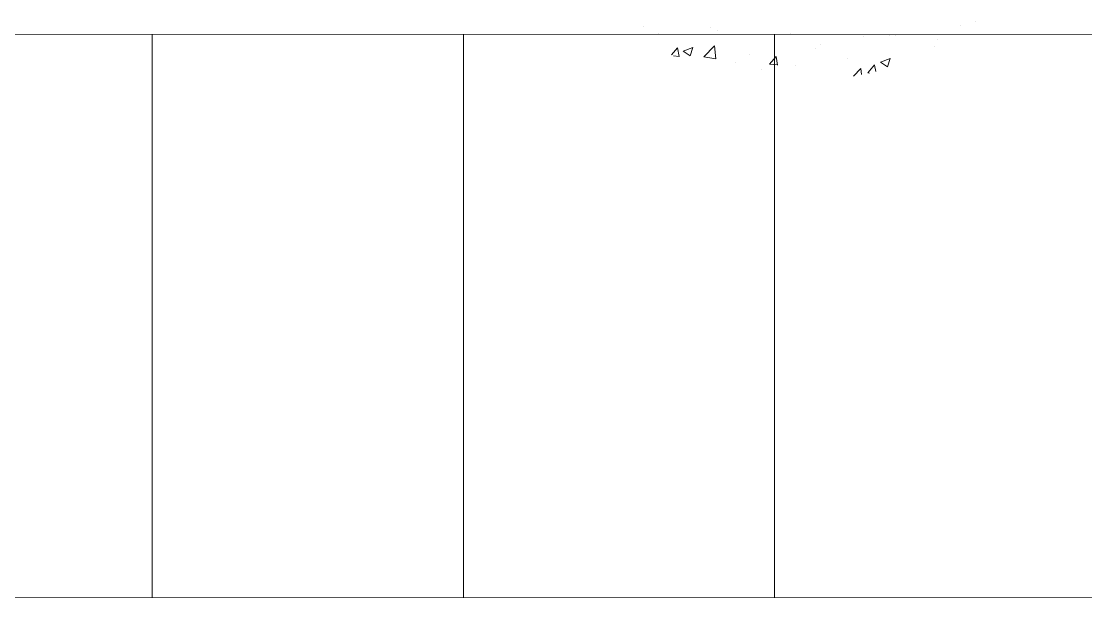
# Model space of a CAD drawing. Header units: metres. Extents: x -8 to 247, y -4 to 148.
# Drawn here: x 222.268 to 224.594, y 95.399 to 96.658 of the extents above; entities that cross this region are included whole.
import ezdxf

# ---------------------------------------------------------------- set-up
doc = ezdxf.new("R2010")
doc.units = ezdxf.units.M
doc.header["$LTSCALE"] = 5
doc.layers.add('800 Espace-vert', color=8, linetype='Continuous', lineweight=5)
doc.layers.add('801 ABRES JARDINS', color=8, linetype='Continuous', lineweight=0)

# ---------------------------------------------------------------- blocks, each defined once
blk = doc.blocks.new('ARBRE')
at = {"layer": '800 Espace-vert', "color": 3}
for p, q in [((0.3874, -0.58), (0.3874, -0.58)), ((-0.3378, -0.5924), (-0.3378, -0.5924)), ((-0.1915, -0.5926), (-0.1915, -0.5926)), ((-0.1777, -0.5991), (-0.1777, -0.5991)), ((0.3548, -0.5888), (0.3548, -0.5888)), ((-0.3051, -0.6076), (-0.3051, -0.6076)), ((-0.0175, -0.6059), (-0.0175, -0.6059)), ((0.1426, -0.6127), (0.1426, -0.6127)), ((0.199, -0.6112), (0.199, -0.6112)), ((0.2124, -0.6101), (0.2124, -0.6101)), ((0.3028, -0.6194), (0.3028, -0.6194)), ((-0.2776, -0.6536), (-0.2644, -0.6378)), ((-0.2609, -0.6568), (-0.2644, -0.638)), ((-0.2519, -0.6451), (-0.2309, -0.637)), ((-0.2519, -0.6451), (-0.237, -0.6552)), ((-0.237, -0.6554), (-0.2309, -0.6373)), ((-0.2073, -0.6579), (-0.1839, -0.6336)), ((-0.1806, -0.6622), (-0.1839, -0.6337)), ((0.0375, -0.6401), (0.0375, -0.6401)), ((0.0475, -0.6305), (0.0475, -0.6305)), ((0.2972, -0.6362), (0.2972, -0.6362)), ((-0.273, -0.6555), (-0.2609, -0.6566)), ((-0.2073, -0.6579), (-0.1806, -0.662)), ((-0.1375, -0.6701), (-0.1375, -0.6701)), ((-0.1066, -0.6516), (-0.1066, -0.6516)), ((-0.0637, -0.6738), (-0.0492, -0.6566)), ((-0.0637, -0.6738), (-0.0458, -0.6754)), ((-0.0457, -0.6757), (-0.0492, -0.6568)), ((0.1078, -0.6612), (0.1078, -0.6612)), ((0.1792, -0.6691), (0.2002, -0.6611)), ((0.1792, -0.6691), (0.1942, -0.6792)), ((0.1942, -0.6794), (0.2002, -0.6613)), ((-0.081, -0.686), (-0.081, -0.686)), ((-0.0059, -0.6761), (-0.0059, -0.6761)), ((0.1203, -0.6998), (0.1363, -0.6832)), ((0.1378, -0.6966), (0.1363, -0.6834)), ((0.1515, -0.6927), (0.166, -0.6754)), ((0.1515, -0.6927), (0.155, -0.693)), ((0.1686, -0.6898), (0.166, -0.6757))]:
    blk.add_line(p, q, dxfattribs=at)

msp = doc.modelspace()

# ---------------------------------------------------------------- linework, layer by layer
at = {"layer": '800 Espace-vert', "color": 8, "linetype": 'Continuous'}
for p, q in [((221.1742, 96.6282), (225.3441, 96.6299)), ((221.8742, 95.3988), (225.3441, 95.4002))]:
    msp.add_line(p, q, dxfattribs=at)
at = {"layer": '800 Espace-vert', "color": 8}
for p, q in [((222.5542, 95.3988), (222.5542, 96.6285)), ((223.2342, 95.3988), (223.2342, 96.6285)), ((223.9142, 95.3988), (223.9142, 96.6285))]:
    msp.add_line(p, q, dxfattribs=at)

# ---------------------------------------------------------------- block references
at = {"layer": '801 ABRES JARDINS', "color": 8}
msp.add_blockref('ARBRE', (223.9667, 97.2378), dxfattribs=at)

doc.saveas('drawing.dxf')
